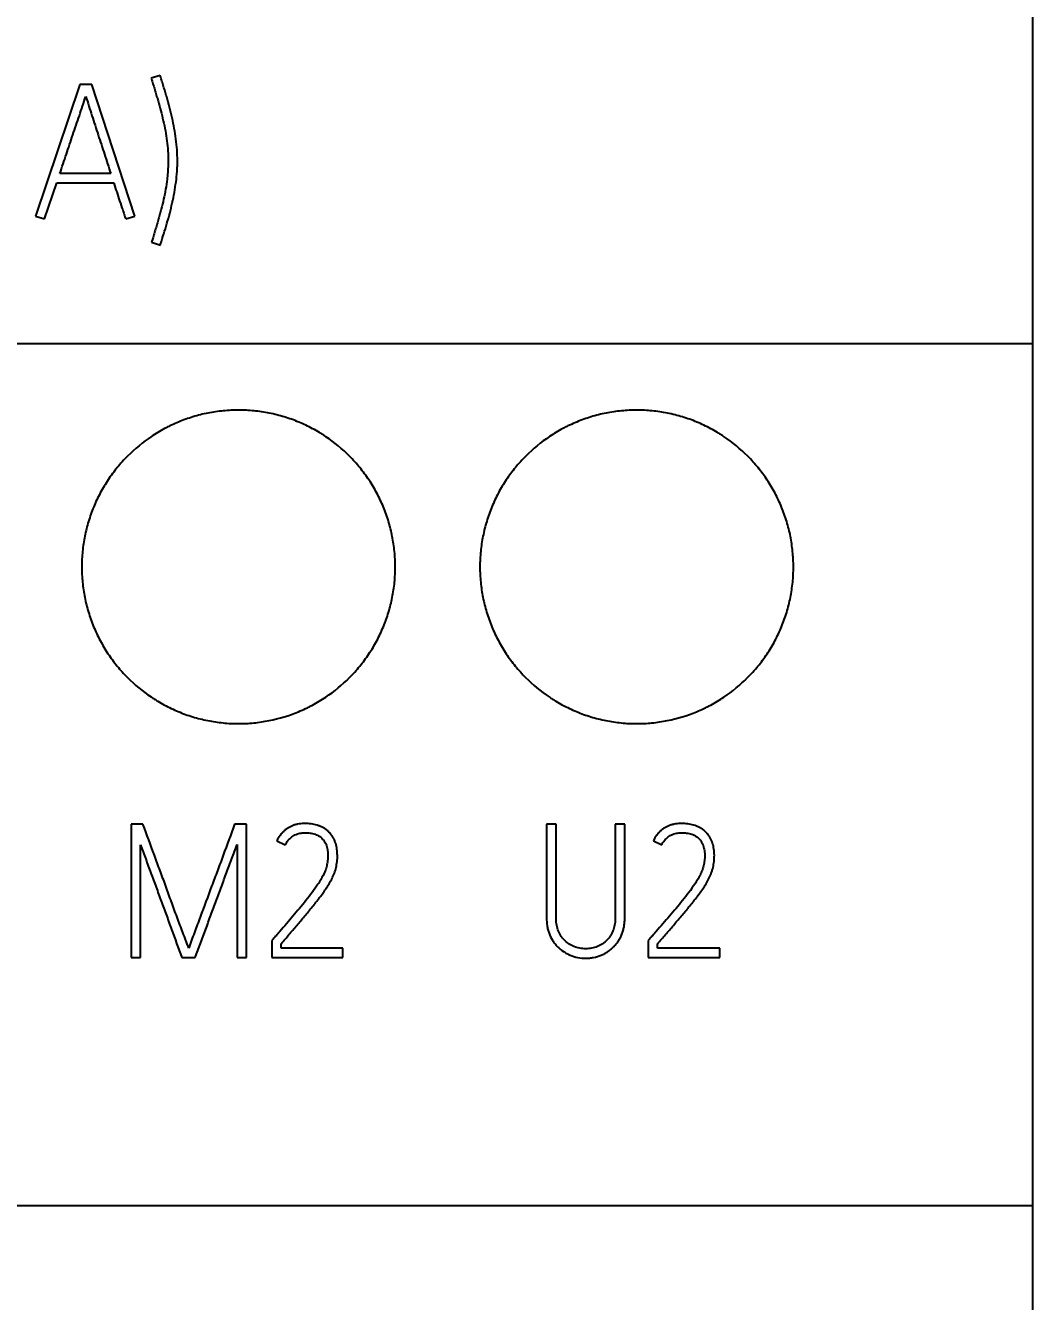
# Model space of a CAD drawing. Extents: x 0 to 420, y 0 to 297.
# Drawn here: x 134.55 to 147.4, y 146.34 to 162.62 of the extents above; entities that cross this region are included whole.
import ezdxf

# ---------------------------------------------------------------- set-up
doc = ezdxf.new("R2010")
doc.units = 0
doc.header["$LTSCALE"] = 23.1
for name, color, linetype in [('10000_FRONT', 7, 'CONTINUOUS'), ('10100_DIM_FRONT', 7, 'CONTINUOUS'), ('10500_FRONT_LABELING', 7, 'CONTINUOUS')]:
    doc.layers.add(name, color=color, linetype=linetype)
doc.styles.get("Standard").update_dxf_attribs({"font": 'txt', "width": 0.8})
doc.dimstyles.new('DIMSTYLE_1', dxfattribs={"dimtxt": 3.5, "dimasz": 3.5, "dimexe": 0.18, "dimexo": 0.0625, "dimgap": 0.09, "dimtad": 1, "dimtxsty": 'STANDARD', "dimcen": 0.09, "dimazin": 3, "dimtp": 0.05, "dimtm": 0.05, "dimtfac": 1, "dimtofl": 0, "dimtmove": 0, "dimatfit": 3, "dimtolj": 1})

# ---------------------------------------------------------------- blocks, each defined once
blk = doc.blocks.new('*D0')
at = {"layer": '10100_DIM_FRONT', "linetype": 'CONTINUOUS'}
for p, q in [((147.4, 192.56), (147.4, 130.062)), ((103.9, 151.511), (103.9, 130.062)), ((103.9, 132.062), (125.65, 132.062)), ((147.4, 132.062), (125.65, 132.062))]:
    blk.add_line(p, q, dxfattribs=at)
for points in [[(107.4, 132.562), (103.9, 132.062), (107.4, 131.562)], [(143.9, 131.562), (147.4, 132.062), (143.9, 132.562)]]:
    blk.add_solid(points, dxfattribs=at)
at = {"layer": '10100_DIM_FRONT', "linetype": 'CONTINUOUS', "width": 0.696429}
blk.add_text('43,5', height=3.5, dxfattribs=at).set_placement((121.617, 132.937))
blk = doc.blocks.new('*D1')
at = {"layer": '10100_DIM_FRONT', "linetype": 'CONTINUOUS'}
for p, q in [((111.900486, 192.560113), (111.900486, 137.865388)), ((147.400486, 192.560113), (147.400486, 137.865388)), ((111.900486, 139.865388), (129.650486, 139.865388)), ((147.400486, 139.865388), (129.650486, 139.865388))]:
    blk.add_line(p, q, dxfattribs=at)
for points in [[(115.400486, 140.365388), (111.900486, 139.865388), (115.400486, 139.365388)], [(143.900486, 139.365388), (147.400486, 139.865388), (143.900486, 140.365388)]]:
    blk.add_solid(points, dxfattribs=at)
at = {"layer": '10100_DIM_FRONT', "linetype": 'CONTINUOUS', "width": 0.678571}
blk.add_text('35,5', height=3.5, dxfattribs=at).set_placement((125.819828, 140.740388))

msp = doc.modelspace()

# ---------------------------------------------------------------- linework, layer by layer
at = {"layer": '10000_FRONT', "color": 7, "linetype": 'CONTINUOUS'}
for p, q in [((147.4, 237.561), (147.4, 147.561)), ((111.9, 158.561), (147.4, 158.561)), ((147.4, 147.561), (111.9, 147.561))]:
    msp.add_line(p, q, dxfattribs=at)
for points, knots in [([(139.27, 155.711), (139.27, 155.777), (139.267, 155.842), (139.254, 155.972), (139.245, 156.036), (139.22, 156.163), (139.204, 156.226), (139.176, 156.32), (139.165, 156.352), (139.143, 156.414), (139.132, 156.444), (139.094, 156.535), (139.038, 156.653), (138.972, 156.764), (138.918, 156.846), (138.899, 156.873), (138.86, 156.925), (138.84, 156.951), (138.777, 157.028), (138.733, 157.077), (138.595, 157.215), (138.495, 157.298), (138.372, 157.381), (138.358, 157.39), (138.33, 157.407), (138.316, 157.416), (138.274, 157.442), (138.245, 157.458), (138.158, 157.504), (138.099, 157.533), (137.979, 157.583), (137.917, 157.605), (137.823, 157.634), (137.792, 157.642), (137.728, 157.658), (137.695, 157.666), (137.598, 157.685), (137.468, 157.704), (137.338, 157.711), (137.207, 157.711), (137.141, 157.708), (137.043, 157.698), (137.01, 157.694), (136.945, 157.685), (136.912, 157.679), (136.816, 157.66), (136.752, 157.644), (136.627, 157.606), (136.566, 157.584), (136.475, 157.546), (136.445, 157.533), (136.4, 157.512), (136.385, 157.505), (136.356, 157.49), (136.282, 157.452), (136.212, 157.41), (136.05, 157.301), (135.949, 157.218), (135.832, 157.101), (135.809, 157.077), (135.765, 157.028), (135.744, 157.004), (135.682, 156.928), (135.643, 156.876), (135.571, 156.767), (135.537, 156.711), (135.491, 156.625), (135.476, 156.595), (135.448, 156.536), (135.435, 156.506), (135.397, 156.415), (135.354, 156.292), (135.322, 156.166), (135.303, 156.07), (135.297, 156.038), (135.287, 155.974), (135.283, 155.941), (135.274, 155.843), (135.27, 155.777), (135.27, 155.711)], [0, 0, 0, 0, 0.03125, 0.03125, 0.0625, 0.0625, 0.09375, 0.09375, 0.109375, 0.109375, 0.125, 0.125, 0.15625, 0.1875, 0.1875, 0.203125, 0.203125, 0.21875, 0.21875, 0.25, 0.25, 0.3125, 0.3125, 0.320312, 0.320312, 0.328125, 0.328125, 0.34375, 0.34375, 0.375, 0.375, 0.40625, 0.40625, 0.421875, 0.421875, 0.4375, 0.4375, 0.46875, 0.5, 0.5, 0.53125, 0.53125, 0.546875, 0.546875, 0.5625, 0.5625, 0.59375, 0.59375, 0.625, 0.625, 0.640625, 0.640625, 0.648438, 0.648438, 0.65625, 0.6875, 0.6875, 0.75, 0.75, 0.765625, 0.765625, 0.78125, 0.78125, 0.8125, 0.8125, 0.84375, 0.84375, 0.859375, 0.859375, 0.875, 0.875, 0.90625, 0.9375, 0.9375, 0.953125, 0.953125, 0.96875, 0.96875, 1, 1, 1, 1]), ([(144.35, 155.711), (144.35, 155.777), (144.347, 155.842), (144.334, 155.972), (144.325, 156.036), (144.3, 156.163), (144.284, 156.226), (144.256, 156.32), (144.245, 156.352), (144.223, 156.414), (144.212, 156.444), (144.174, 156.535), (144.118, 156.653), (144.052, 156.764), (143.998, 156.846), (143.979, 156.873), (143.94, 156.925), (143.92, 156.951), (143.857, 157.028), (143.813, 157.077), (143.675, 157.215), (143.575, 157.298), (143.452, 157.381), (143.438, 157.39), (143.41, 157.407), (143.396, 157.416), (143.354, 157.442), (143.325, 157.458), (143.238, 157.504), (143.179, 157.533), (143.059, 157.583), (142.997, 157.605), (142.903, 157.634), (142.872, 157.642), (142.808, 157.658), (142.775, 157.666), (142.678, 157.685), (142.548, 157.704), (142.418, 157.711), (142.287, 157.711), (142.221, 157.708), (142.123, 157.698), (142.09, 157.694), (142.025, 157.685), (141.992, 157.679), (141.896, 157.66), (141.832, 157.644), (141.707, 157.606), (141.646, 157.584), (141.555, 157.546), (141.525, 157.533), (141.48, 157.512), (141.465, 157.505), (141.436, 157.49), (141.362, 157.452), (141.292, 157.41), (141.13, 157.301), (141.029, 157.218), (140.912, 157.101), (140.889, 157.077), (140.845, 157.028), (140.824, 157.004), (140.762, 156.928), (140.723, 156.876), (140.651, 156.767), (140.617, 156.711), (140.571, 156.625), (140.556, 156.595), (140.528, 156.536), (140.515, 156.506), (140.477, 156.415), (140.434, 156.292), (140.402, 156.166), (140.383, 156.07), (140.377, 156.038), (140.367, 155.974), (140.363, 155.941), (140.354, 155.843), (140.35, 155.777), (140.35, 155.711)], [0, 0, 0, 0, 0.03125, 0.03125, 0.0625, 0.0625, 0.09375, 0.09375, 0.109375, 0.109375, 0.125, 0.125, 0.15625, 0.1875, 0.1875, 0.203125, 0.203125, 0.21875, 0.21875, 0.25, 0.25, 0.3125, 0.3125, 0.320312, 0.320312, 0.328125, 0.328125, 0.34375, 0.34375, 0.375, 0.375, 0.40625, 0.40625, 0.421875, 0.421875, 0.4375, 0.4375, 0.46875, 0.5, 0.5, 0.53125, 0.53125, 0.546875, 0.546875, 0.5625, 0.5625, 0.59375, 0.59375, 0.625, 0.625, 0.640625, 0.640625, 0.648438, 0.648438, 0.65625, 0.6875, 0.6875, 0.75, 0.75, 0.765625, 0.765625, 0.78125, 0.78125, 0.8125, 0.8125, 0.84375, 0.84375, 0.859375, 0.859375, 0.875, 0.875, 0.90625, 0.9375, 0.9375, 0.953125, 0.953125, 0.96875, 0.96875, 1, 1, 1, 1]), ([(135.27, 155.711), (135.27, 155.645), (135.274, 155.58), (135.287, 155.45), (135.296, 155.386), (135.321, 155.259), (135.337, 155.196), (135.365, 155.102), (135.376, 155.071), (135.398, 155.009), (135.409, 154.978), (135.447, 154.887), (135.503, 154.77), (135.569, 154.658), (135.623, 154.576), (135.642, 154.55), (135.681, 154.497), (135.701, 154.471), (135.764, 154.394), (135.808, 154.346), (135.946, 154.207), (136.046, 154.124), (136.169, 154.042), (136.183, 154.033), (136.211, 154.015), (136.225, 154.006), (136.267, 153.981), (136.296, 153.964), (136.383, 153.918), (136.442, 153.89), (136.562, 153.84), (136.624, 153.817), (136.718, 153.789), (136.749, 153.78), (136.813, 153.764), (136.846, 153.757), (136.943, 153.737), (137.073, 153.718), (137.203, 153.711), (137.334, 153.711), (137.4, 153.714), (137.498, 153.724), (137.531, 153.728), (137.596, 153.738), (137.758, 153.766), (137.915, 153.813), (138.066, 153.876), (138.096, 153.889), (138.141, 153.911), (138.156, 153.918), (138.186, 153.933), (138.259, 153.971), (138.329, 154.013), (138.492, 154.122), (138.592, 154.205), (138.709, 154.321), (138.732, 154.345), (138.776, 154.394), (138.797, 154.419), (138.859, 154.494), (138.898, 154.547), (138.97, 154.655), (139.004, 154.711), (139.05, 154.798), (139.065, 154.827), (139.093, 154.886), (139.106, 154.917), (139.144, 155.007), (139.187, 155.13), (139.219, 155.256), (139.238, 155.352), (139.244, 155.384), (139.253, 155.449), (139.258, 155.481), (139.267, 155.58), (139.27, 155.645), (139.27, 155.711)], [0, 0, 0, 0, 0.03125, 0.03125, 0.0625, 0.0625, 0.09375, 0.09375, 0.109375, 0.109375, 0.125, 0.125, 0.15625, 0.1875, 0.1875, 0.203125, 0.203125, 0.21875, 0.21875, 0.25, 0.25, 0.3125, 0.3125, 0.320312, 0.320312, 0.328125, 0.328125, 0.34375, 0.34375, 0.375, 0.375, 0.40625, 0.40625, 0.421875, 0.421875, 0.4375, 0.4375, 0.46875, 0.5, 0.5, 0.53125, 0.53125, 0.546875, 0.546875, 0.5625, 0.625, 0.625, 0.640625, 0.640625, 0.648438, 0.648438, 0.65625, 0.6875, 0.6875, 0.75, 0.75, 0.765625, 0.765625, 0.78125, 0.78125, 0.8125, 0.8125, 0.84375, 0.84375, 0.859375, 0.859375, 0.875, 0.875, 0.90625, 0.9375, 0.9375, 0.953125, 0.953125, 0.96875, 0.96875, 1, 1, 1, 1]), ([(140.35, 155.711), (140.35, 155.645), (140.354, 155.58), (140.367, 155.45), (140.376, 155.386), (140.401, 155.259), (140.417, 155.196), (140.445, 155.102), (140.456, 155.071), (140.478, 155.009), (140.489, 154.978), (140.527, 154.887), (140.583, 154.77), (140.649, 154.658), (140.703, 154.576), (140.722, 154.55), (140.761, 154.497), (140.781, 154.471), (140.844, 154.394), (140.888, 154.346), (141.026, 154.207), (141.126, 154.124), (141.249, 154.042), (141.263, 154.033), (141.291, 154.015), (141.305, 154.006), (141.347, 153.981), (141.376, 153.964), (141.463, 153.918), (141.522, 153.89), (141.642, 153.84), (141.704, 153.817), (141.798, 153.789), (141.829, 153.78), (141.893, 153.764), (141.926, 153.757), (142.023, 153.737), (142.153, 153.718), (142.283, 153.711), (142.414, 153.711), (142.48, 153.714), (142.578, 153.724), (142.611, 153.728), (142.676, 153.738), (142.838, 153.766), (142.995, 153.813), (143.146, 153.876), (143.176, 153.889), (143.221, 153.911), (143.236, 153.918), (143.266, 153.933), (143.339, 153.971), (143.409, 154.013), (143.572, 154.122), (143.672, 154.205), (143.789, 154.321), (143.812, 154.345), (143.856, 154.394), (143.877, 154.419), (143.939, 154.494), (143.978, 154.547), (144.05, 154.655), (144.084, 154.711), (144.13, 154.798), (144.145, 154.827), (144.173, 154.886), (144.186, 154.917), (144.224, 155.007), (144.267, 155.13), (144.299, 155.256), (144.318, 155.352), (144.324, 155.384), (144.333, 155.449), (144.338, 155.481), (144.347, 155.58), (144.35, 155.645), (144.35, 155.711)], [0, 0, 0, 0, 0.03125, 0.03125, 0.0625, 0.0625, 0.09375, 0.09375, 0.109375, 0.109375, 0.125, 0.125, 0.15625, 0.1875, 0.1875, 0.203125, 0.203125, 0.21875, 0.21875, 0.25, 0.25, 0.3125, 0.3125, 0.320312, 0.320312, 0.328125, 0.328125, 0.34375, 0.34375, 0.375, 0.375, 0.40625, 0.40625, 0.421875, 0.421875, 0.4375, 0.4375, 0.46875, 0.5, 0.5, 0.53125, 0.53125, 0.546875, 0.546875, 0.5625, 0.625, 0.625, 0.640625, 0.640625, 0.648438, 0.648438, 0.65625, 0.6875, 0.6875, 0.75, 0.75, 0.765625, 0.765625, 0.78125, 0.78125, 0.8125, 0.8125, 0.84375, 0.84375, 0.859375, 0.859375, 0.875, 0.875, 0.90625, 0.9375, 0.9375, 0.953125, 0.953125, 0.96875, 0.96875, 1, 1, 1, 1])]:
    msp.add_open_spline(points, degree=3, knots=knots, dxfattribs=at)
at = {"layer": '10500_FRONT_LABELING', "color": 7, "linetype": 'CONTINUOUS'}
for p, q in [((136.272, 161.981), (136.156, 161.946)), ((136.274, 161.972), (136.272, 161.981)), ((135.246, 161.863), (134.682, 160.187)), ((135.397, 161.863), (135.246, 161.863)), ((135.946, 160.187), (135.397, 161.863)), ((136.156, 161.946), (136.158, 161.937)), ((135.64, 160.729), (134.991, 160.729)), ((134.796, 160.149), (134.951, 160.609)), ((134.951, 160.609), (135.68, 160.609)), ((134.682, 160.187), (134.796, 160.149)), ((135.831, 160.149), (135.946, 160.187)), ((136.175, 159.899), (136.158, 159.855)), ((136.158, 159.855), (136.274, 159.817)), ((136.274, 159.817), (136.276, 159.829)), ((135.9, 152.428), (135.9, 150.728)), ((136.051, 152.428), (135.9, 152.428)), ((137.374, 152.428), (137.221, 152.428)), ((137.374, 150.728), (137.374, 152.428)), ((141.2, 152.43), (141.2, 151.233)), ((141.322, 152.43), (141.2, 152.43)), ((141.322, 151.233), (141.322, 152.43)), ((142.077, 152.43), (142.077, 151.233)), ((142.198, 152.43), (142.077, 152.43)), ((142.198, 151.233), (142.198, 152.43)), ((137.761, 152.218), (137.867, 152.164)), ((142.563, 152.218), (142.67, 152.164)), ((136.021, 150.728), (136.021, 152.164)), ((137.254, 152.169), (137.254, 150.728)), ((137.711, 150.962), (137.697, 150.945)), ((137.697, 150.945), (137.697, 150.728)), ((137.815, 150.846), (137.815, 150.903)), ((142.513, 150.962), (142.498, 150.945)), ((142.498, 150.945), (142.498, 150.728)), ((142.617, 150.846), (142.617, 150.903)), ((138.603, 150.846), (137.815, 150.846)), ((138.603, 150.728), (138.603, 150.846)), ((143.413, 150.846), (142.617, 150.846)), ((143.413, 150.728), (143.413, 150.846)), ((135.9, 150.728), (136.021, 150.728)), ((136.547, 150.728), (136.719, 150.728)), ((137.254, 150.728), (137.374, 150.728)), ((137.697, 150.728), (138.603, 150.728)), ((142.498, 150.728), (143.413, 150.728))]:
    msp.add_line(p, q, dxfattribs=at)
for points, knots in [([(136.276, 159.829), (136.29, 159.872), (136.303, 159.916), (136.33, 160.003), (136.344, 160.046), (136.369, 160.133), (136.382, 160.177), (136.404, 160.265), (136.415, 160.309), (136.435, 160.397), (136.444, 160.442), (136.46, 160.531), (136.467, 160.576), (136.479, 160.666), (136.484, 160.711), (136.488, 160.78), (136.489, 160.802), (136.491, 160.848), (136.491, 160.871), (136.491, 160.941), (136.489, 160.987), (136.483, 161.078), (136.478, 161.124), (136.466, 161.215), (136.458, 161.26), (136.442, 161.35), (136.433, 161.395), (136.413, 161.485), (136.402, 161.53), (136.379, 161.619), (136.367, 161.663), (136.347, 161.73), (136.341, 161.752), (136.327, 161.796), (136.321, 161.818), (136.311, 161.851), (136.308, 161.862), (136.301, 161.884), (136.297, 161.895), (136.287, 161.928), (136.279, 161.95), (136.274, 161.972)], [0, 0, 0, 0, 0.0625, 0.0625, 0.125, 0.125, 0.1875, 0.1875, 0.25, 0.25, 0.3125, 0.3125, 0.375, 0.375, 0.4375, 0.4375, 0.46875, 0.46875, 0.5, 0.5, 0.5625, 0.5625, 0.625, 0.625, 0.6875, 0.6875, 0.75, 0.75, 0.8125, 0.8125, 0.875, 0.875, 0.90625, 0.90625, 0.9375, 0.9375, 0.953125, 0.953125, 0.96875, 0.96875, 1, 1, 1, 1]), ([(136.158, 161.937), (136.164, 161.915), (136.171, 161.895), (136.181, 161.864), (136.185, 161.853), (136.191, 161.833), (136.195, 161.822), (136.204, 161.791), (136.21, 161.77), (136.223, 161.728), (136.229, 161.707), (136.247, 161.644), (136.259, 161.603), (136.282, 161.518), (136.292, 161.476), (136.313, 161.391), (136.322, 161.348), (136.339, 161.263), (136.346, 161.22), (136.358, 161.134), (136.363, 161.091), (136.37, 161.005), (136.372, 160.961), (136.373, 160.875), (136.373, 160.831), (136.369, 160.766), (136.368, 160.744), (136.364, 160.7), (136.362, 160.679), (136.354, 160.614), (136.347, 160.571), (136.333, 160.485), (136.324, 160.443), (136.305, 160.358), (136.295, 160.316), (136.279, 160.253), (136.273, 160.232), (136.262, 160.191), (136.256, 160.17), (136.244, 160.128), (136.238, 160.107), (136.226, 160.066), (136.219, 160.045), (136.21, 160.014), (136.207, 160.003), (136.2, 159.982), (136.197, 159.972), (136.188, 159.941), (136.182, 159.92), (136.175, 159.899)], [0, 0, 0, 0, 0.03125, 0.03125, 0.046875, 0.046875, 0.0625, 0.0625, 0.09375, 0.09375, 0.125, 0.125, 0.1875, 0.1875, 0.25, 0.25, 0.3125, 0.3125, 0.375, 0.375, 0.4375, 0.4375, 0.5, 0.5, 0.5625, 0.5625, 0.59375, 0.59375, 0.625, 0.625, 0.6875, 0.6875, 0.75, 0.75, 0.8125, 0.8125, 0.84375, 0.84375, 0.875, 0.875, 0.90625, 0.90625, 0.9375, 0.9375, 0.953125, 0.953125, 0.96875, 0.96875, 1, 1, 1, 1]), ([(134.991, 160.729), (135.019, 160.811), (135.046, 160.893), (135.101, 161.057), (135.128, 161.139), (135.184, 161.303), (135.212, 161.385), (135.253, 161.507), (135.267, 161.548), (135.294, 161.631), (135.308, 161.672), (135.321, 161.713)], [0, 0, 0, 0, 0.25, 0.25, 0.5, 0.5, 0.75, 0.75, 0.875, 0.875, 1, 1, 1, 1]), ([(135.321, 161.713), (135.335, 161.672), (135.348, 161.631), (135.374, 161.549), (135.387, 161.508), (135.427, 161.385), (135.453, 161.303), (135.507, 161.139), (135.534, 161.057), (135.587, 160.893), (135.613, 160.811), (135.64, 160.729)], [0, 0, 0, 0, 0.125, 0.125, 0.25, 0.25, 0.5, 0.5, 0.75, 0.75, 1, 1, 1, 1]), ([(135.68, 160.609), (135.692, 160.571), (135.704, 160.532), (135.728, 160.455), (135.741, 160.417), (135.766, 160.34), (135.779, 160.302), (135.799, 160.245), (135.806, 160.226), (135.819, 160.188), (135.825, 160.169), (135.831, 160.149)], [0, 0, 0, 0, 0.25, 0.25, 0.5, 0.5, 0.75, 0.75, 0.875, 0.875, 1, 1, 1, 1]), ([(136.636, 150.848), (136.629, 150.864), (136.623, 150.881), (136.61, 150.914), (136.604, 150.93), (136.585, 150.979), (136.573, 151.012), (136.536, 151.111), (136.511, 151.176), (136.462, 151.308), (136.438, 151.374), (136.402, 151.473), (136.39, 151.506), (136.366, 151.572), (136.354, 151.605), (136.331, 151.671), (136.319, 151.704), (136.294, 151.77), (136.282, 151.802), (136.257, 151.868), (136.245, 151.901), (136.221, 151.967), (136.16, 152.132), (136.1, 152.296), (136.051, 152.428)], [0, 0, 0, 0, 0.03125, 0.03125, 0.0625, 0.0625, 0.125, 0.125, 0.25, 0.25, 0.375, 0.375, 0.4375, 0.4375, 0.5, 0.5, 0.5625, 0.5625, 0.625, 0.625, 0.6875, 0.6875, 0.75, 1, 1, 1, 1]), ([(137.221, 152.428), (137.172, 152.296), (137.124, 152.165), (137.051, 151.967), (137.026, 151.901), (136.977, 151.77), (136.952, 151.704), (136.879, 151.507), (136.83, 151.375), (136.757, 151.178), (136.732, 151.112), (136.695, 151.014), (136.683, 150.981), (136.665, 150.931), (136.66, 150.915), (136.648, 150.881), (136.642, 150.865), (136.636, 150.848)], [0, 0, 0, 0, 0.25, 0.25, 0.375, 0.375, 0.5, 0.5, 0.75, 0.75, 0.875, 0.875, 0.9375, 0.9375, 0.96875, 0.96875, 1, 1, 1, 1]), ([(137.815, 150.903), (137.848, 150.942), (137.881, 150.981), (137.947, 151.059), (137.981, 151.098), (138.047, 151.176), (138.08, 151.215), (138.146, 151.293), (138.178, 151.333), (138.243, 151.412), (138.275, 151.452), (138.321, 151.513), (138.336, 151.534), (138.366, 151.575), (138.381, 151.596), (138.409, 151.639), (138.423, 151.661), (138.449, 151.705), (138.461, 151.728), (138.482, 151.774), (138.492, 151.798), (138.508, 151.846), (138.514, 151.871), (138.524, 151.922), (138.528, 151.947), (138.532, 151.998), (138.532, 152.023), (138.53, 152.074), (138.528, 152.1), (138.519, 152.151), (138.513, 152.176), (138.5, 152.212), (138.495, 152.224), (138.483, 152.248), (138.477, 152.259), (138.463, 152.281), (138.456, 152.291), (138.44, 152.311), (138.431, 152.32), (138.413, 152.339), (138.403, 152.348), (138.383, 152.364), (138.372, 152.371), (138.35, 152.384), (138.339, 152.39), (138.315, 152.401), (138.303, 152.405), (138.267, 152.418), (138.242, 152.425), (138.204, 152.432), (138.191, 152.434), (138.165, 152.436), (138.152, 152.437), (138.114, 152.438), (138.088, 152.437), (138.049, 152.433), (138.037, 152.431), (138.011, 152.426), (137.998, 152.422), (137.961, 152.411), (137.938, 152.4), (137.904, 152.381), (137.893, 152.374), (137.872, 152.359), (137.852, 152.343), (137.834, 152.324), (137.816, 152.305), (137.808, 152.295), (137.785, 152.264), (137.772, 152.242), (137.761, 152.218)], [0, 0, 0, 0, 0.0625, 0.0625, 0.125, 0.125, 0.1875, 0.1875, 0.25, 0.25, 0.3125, 0.3125, 0.34375, 0.34375, 0.375, 0.375, 0.40625, 0.40625, 0.4375, 0.4375, 0.46875, 0.46875, 0.5, 0.5, 0.53125, 0.53125, 0.5625, 0.5625, 0.59375, 0.59375, 0.625, 0.625, 0.640625, 0.640625, 0.65625, 0.65625, 0.671875, 0.671875, 0.6875, 0.6875, 0.703125, 0.703125, 0.71875, 0.71875, 0.734375, 0.734375, 0.75, 0.75, 0.78125, 0.78125, 0.796875, 0.796875, 0.8125, 0.8125, 0.84375, 0.84375, 0.859375, 0.859375, 0.875, 0.875, 0.90625, 0.90625, 0.921875, 0.921875, 0.9375, 0.953125, 0.953125, 0.96875, 0.96875, 1, 1, 1, 1]), ([(142.617, 150.903), (142.651, 150.942), (142.684, 150.981), (142.751, 151.059), (142.785, 151.098), (142.852, 151.176), (142.885, 151.215), (142.952, 151.293), (142.985, 151.333), (143.05, 151.412), (143.082, 151.452), (143.129, 151.513), (143.144, 151.534), (143.174, 151.576), (143.189, 151.597), (143.218, 151.639), (143.232, 151.661), (143.258, 151.706), (143.27, 151.728), (143.286, 151.763), (143.291, 151.775), (143.301, 151.798), (143.305, 151.81), (143.314, 151.835), (143.317, 151.847), (143.324, 151.872), (143.326, 151.885), (143.334, 151.923), (143.337, 151.948), (143.341, 151.999), (143.342, 152.025), (143.34, 152.063), (143.339, 152.076), (143.336, 152.102), (143.335, 152.115), (143.328, 152.153), (143.322, 152.178), (143.308, 152.215), (143.303, 152.227), (143.291, 152.25), (143.285, 152.261), (143.271, 152.283), (143.263, 152.293), (143.247, 152.313), (143.238, 152.322), (143.219, 152.341), (143.21, 152.349), (143.189, 152.365), (143.178, 152.372), (143.156, 152.385), (143.145, 152.391), (143.121, 152.401), (143.109, 152.406), (143.072, 152.419), (143.047, 152.426), (143.009, 152.432), (142.996, 152.434), (142.97, 152.436), (142.957, 152.437), (142.918, 152.438), (142.892, 152.437), (142.853, 152.433), (142.841, 152.431), (142.815, 152.425), (142.802, 152.422), (142.765, 152.411), (142.741, 152.4), (142.707, 152.381), (142.696, 152.374), (142.675, 152.359), (142.655, 152.343), (142.636, 152.325), (142.619, 152.306), (142.61, 152.296), (142.587, 152.264), (142.574, 152.242), (142.563, 152.218)], [0, 0, 0, 0, 0.0625, 0.0625, 0.125, 0.125, 0.1875, 0.1875, 0.25, 0.25, 0.3125, 0.3125, 0.34375, 0.34375, 0.375, 0.375, 0.40625, 0.40625, 0.4375, 0.4375, 0.453125, 0.453125, 0.46875, 0.46875, 0.484375, 0.484375, 0.5, 0.5, 0.53125, 0.53125, 0.5625, 0.5625, 0.578125, 0.578125, 0.59375, 0.59375, 0.625, 0.625, 0.640625, 0.640625, 0.65625, 0.65625, 0.671875, 0.671875, 0.6875, 0.6875, 0.703125, 0.703125, 0.71875, 0.71875, 0.734375, 0.734375, 0.75, 0.75, 0.78125, 0.78125, 0.796875, 0.796875, 0.8125, 0.8125, 0.84375, 0.84375, 0.859375, 0.859375, 0.875, 0.875, 0.90625, 0.90625, 0.921875, 0.921875, 0.9375, 0.953125, 0.953125, 0.96875, 0.96875, 1, 1, 1, 1]), ([(137.867, 152.164), (137.876, 152.184), (137.888, 152.202), (137.908, 152.228), (137.916, 152.236), (137.932, 152.251), (137.948, 152.266), (137.966, 152.278), (137.985, 152.289), (137.995, 152.294), (138.026, 152.307), (138.047, 152.312), (138.079, 152.317), (138.09, 152.318), (138.112, 152.32), (138.123, 152.32), (138.156, 152.319), (138.178, 152.317), (138.21, 152.311), (138.221, 152.309), (138.242, 152.303), (138.252, 152.299), (138.273, 152.29), (138.282, 152.286), (138.302, 152.274), (138.311, 152.268), (138.328, 152.254), (138.335, 152.247), (138.347, 152.235), (138.35, 152.231), (138.357, 152.222), (138.36, 152.218), (138.369, 152.204), (138.375, 152.195), (138.385, 152.175), (138.389, 152.165), (138.4, 152.134), (138.404, 152.112), (138.409, 152.08), (138.41, 152.069), (138.411, 152.048), (138.412, 152.037), (138.411, 152.004), (138.41, 151.982), (138.405, 151.939), (138.4, 151.918), (138.393, 151.886), (138.39, 151.876), (138.384, 151.855), (138.381, 151.844), (138.369, 151.814), (138.361, 151.794), (138.341, 151.756), (138.33, 151.737), (138.308, 151.7), (138.296, 151.682), (138.26, 151.628), (138.235, 151.593), (138.184, 151.523), (138.157, 151.489), (138.104, 151.422), (138.076, 151.388), (138.021, 151.322), (137.993, 151.289), (137.937, 151.223), (137.909, 151.19), (137.853, 151.125), (137.824, 151.092), (137.782, 151.043), (137.768, 151.027), (137.74, 150.994), (137.725, 150.978), (137.711, 150.962)], [0, 0, 0, 0, 0.03125, 0.03125, 0.046875, 0.046875, 0.0625, 0.078125, 0.078125, 0.09375, 0.09375, 0.125, 0.125, 0.140625, 0.140625, 0.15625, 0.15625, 0.1875, 0.1875, 0.203125, 0.203125, 0.21875, 0.21875, 0.234375, 0.234375, 0.25, 0.25, 0.265625, 0.265625, 0.273438, 0.273438, 0.28125, 0.28125, 0.296875, 0.296875, 0.3125, 0.3125, 0.34375, 0.34375, 0.359375, 0.359375, 0.375, 0.375, 0.40625, 0.40625, 0.4375, 0.4375, 0.453125, 0.453125, 0.46875, 0.46875, 0.5, 0.5, 0.53125, 0.53125, 0.5625, 0.5625, 0.625, 0.625, 0.6875, 0.6875, 0.75, 0.75, 0.8125, 0.8125, 0.875, 0.875, 0.9375, 0.9375, 0.96875, 0.96875, 1, 1, 1, 1]), ([(142.67, 152.164), (142.679, 152.184), (142.691, 152.203), (142.712, 152.228), (142.719, 152.236), (142.735, 152.251), (142.752, 152.266), (142.77, 152.278), (142.789, 152.289), (142.799, 152.294), (142.83, 152.307), (142.851, 152.312), (142.884, 152.317), (142.895, 152.318), (142.917, 152.32), (142.928, 152.32), (142.961, 152.319), (142.982, 152.317), (143.015, 152.312), (143.026, 152.309), (143.047, 152.303), (143.058, 152.3), (143.078, 152.291), (143.088, 152.286), (143.102, 152.278), (143.107, 152.275), (143.116, 152.269), (143.121, 152.266), (143.134, 152.256), (143.142, 152.248), (143.153, 152.236), (143.157, 152.232), (143.163, 152.224), (143.167, 152.219), (143.176, 152.206), (143.182, 152.196), (143.192, 152.177), (143.196, 152.167), (143.207, 152.135), (143.212, 152.114), (143.217, 152.082), (143.218, 152.071), (143.22, 152.049), (143.22, 152.038), (143.22, 152.005), (143.218, 151.983), (143.213, 151.94), (143.209, 151.919), (143.201, 151.887), (143.199, 151.877), (143.192, 151.855), (143.189, 151.845), (143.178, 151.814), (143.169, 151.795), (143.149, 151.756), (143.138, 151.738), (143.115, 151.701), (143.103, 151.682), (143.067, 151.628), (143.042, 151.593), (142.99, 151.523), (142.963, 151.489), (142.909, 151.422), (142.881, 151.388), (142.825, 151.322), (142.797, 151.289), (142.74, 151.223), (142.712, 151.19), (142.655, 151.125), (142.627, 151.092), (142.584, 151.043), (142.57, 151.027), (142.541, 150.994), (142.527, 150.978), (142.513, 150.962)], [0, 0, 0, 0, 0.03125, 0.03125, 0.046875, 0.046875, 0.0625, 0.078125, 0.078125, 0.09375, 0.09375, 0.125, 0.125, 0.140625, 0.140625, 0.15625, 0.15625, 0.1875, 0.1875, 0.203125, 0.203125, 0.21875, 0.21875, 0.234375, 0.234375, 0.242188, 0.242188, 0.25, 0.25, 0.265625, 0.265625, 0.273438, 0.273438, 0.28125, 0.28125, 0.296875, 0.296875, 0.3125, 0.3125, 0.34375, 0.34375, 0.359375, 0.359375, 0.375, 0.375, 0.40625, 0.40625, 0.4375, 0.4375, 0.453125, 0.453125, 0.46875, 0.46875, 0.5, 0.5, 0.53125, 0.53125, 0.5625, 0.5625, 0.625, 0.625, 0.6875, 0.6875, 0.75, 0.75, 0.8125, 0.8125, 0.875, 0.875, 0.9375, 0.9375, 0.96875, 0.96875, 1, 1, 1, 1]), ([(136.021, 152.164), (136.042, 152.104), (136.064, 152.044), (136.108, 151.925), (136.13, 151.865), (136.175, 151.745), (136.196, 151.686), (136.24, 151.566), (136.262, 151.506), (136.295, 151.416), (136.306, 151.386), (136.328, 151.327), (136.339, 151.297), (136.372, 151.207), (136.393, 151.147), (136.459, 150.967), (136.503, 150.848), (136.547, 150.728)], [0, 0, 0, 0, 0.125, 0.125, 0.25, 0.25, 0.375, 0.375, 0.5, 0.5, 0.5625, 0.5625, 0.625, 0.625, 0.75, 0.75, 1, 1, 1, 1]), ([(136.719, 150.728), (136.763, 150.848), (136.807, 150.968), (136.874, 151.149), (136.896, 151.209), (136.93, 151.299), (136.941, 151.329), (136.963, 151.389), (136.974, 151.419), (137.007, 151.509), (137.029, 151.569), (137.074, 151.689), (137.096, 151.749), (137.141, 151.869), (137.164, 151.929), (137.209, 152.049), (137.232, 152.109), (137.254, 152.169)], [0, 0, 0, 0, 0.25, 0.25, 0.375, 0.375, 0.4375, 0.4375, 0.5, 0.5, 0.625, 0.625, 0.75, 0.75, 0.875, 0.875, 1, 1, 1, 1]), ([(141.2, 151.233), (141.2, 151.199), (141.203, 151.166), (141.21, 151.117), (141.213, 151.101), (141.22, 151.077), (141.222, 151.069), (141.227, 151.053), (141.23, 151.045), (141.244, 151.005), (141.259, 150.976), (141.285, 150.934), (141.295, 150.92), (141.315, 150.893), (141.326, 150.881), (141.361, 150.845), (141.387, 150.823), (141.422, 150.8), (141.429, 150.796), (141.443, 150.787), (141.451, 150.783), (141.473, 150.771), (141.488, 150.764), (141.534, 150.745), (141.566, 150.735), (141.633, 150.722), (141.666, 150.719), (141.716, 150.719), (141.733, 150.719), (141.766, 150.723), (141.783, 150.725), (141.833, 150.735), (141.865, 150.744), (141.903, 150.76), (141.911, 150.763), (141.926, 150.77), (141.934, 150.774), (141.956, 150.786), (141.971, 150.794), (142.012, 150.822), (142.038, 150.844), (142.067, 150.874), (142.072, 150.88), (142.083, 150.893), (142.089, 150.899), (142.104, 150.919), (142.113, 150.933), (142.131, 150.961), (142.139, 150.975), (142.154, 151.005), (142.16, 151.021), (142.172, 151.052), (142.177, 151.068), (142.185, 151.1), (142.188, 151.116), (142.194, 151.149), (142.195, 151.166), (142.198, 151.199), (142.198, 151.216), (142.198, 151.233)], [0, 0, 0, 0, 0.0625, 0.0625, 0.09375, 0.09375, 0.109375, 0.109375, 0.125, 0.125, 0.1875, 0.1875, 0.21875, 0.21875, 0.25, 0.25, 0.3125, 0.3125, 0.328125, 0.328125, 0.34375, 0.34375, 0.375, 0.375, 0.4375, 0.4375, 0.5, 0.5, 0.53125, 0.53125, 0.5625, 0.5625, 0.625, 0.625, 0.640625, 0.640625, 0.65625, 0.65625, 0.6875, 0.6875, 0.75, 0.75, 0.765625, 0.765625, 0.78125, 0.78125, 0.8125, 0.8125, 0.84375, 0.84375, 0.875, 0.875, 0.90625, 0.90625, 0.9375, 0.9375, 0.96875, 0.96875, 1, 1, 1, 1]), ([(142.077, 151.233), (142.077, 151.207), (142.075, 151.182), (142.068, 151.132), (142.062, 151.108), (142.05, 151.072), (142.045, 151.06), (142.034, 151.037), (142.028, 151.025), (142.015, 151.004), (142.008, 150.993), (141.993, 150.973), (141.985, 150.963), (141.958, 150.935), (141.939, 150.918), (141.907, 150.897), (141.896, 150.89), (141.873, 150.878), (141.862, 150.873), (141.826, 150.859), (141.801, 150.851), (141.751, 150.841), (141.725, 150.839), (141.687, 150.839), (141.674, 150.84), (141.649, 150.842), (141.636, 150.844), (141.598, 150.851), (141.574, 150.858), (141.538, 150.872), (141.526, 150.878), (141.504, 150.89), (141.493, 150.896), (141.461, 150.917), (141.442, 150.934), (141.415, 150.962), (141.407, 150.971), (141.392, 150.992), (141.385, 151.002), (141.371, 151.024), (141.365, 151.035), (141.354, 151.059), (141.349, 151.07), (141.337, 151.106), (141.331, 151.131), (141.325, 151.169), (141.324, 151.182), (141.322, 151.207), (141.322, 151.22), (141.322, 151.233)], [0, 0, 0, 0, 0.0625, 0.0625, 0.125, 0.125, 0.15625, 0.15625, 0.1875, 0.1875, 0.21875, 0.21875, 0.25, 0.25, 0.3125, 0.3125, 0.34375, 0.34375, 0.375, 0.375, 0.4375, 0.4375, 0.5, 0.5, 0.53125, 0.53125, 0.5625, 0.5625, 0.625, 0.625, 0.65625, 0.65625, 0.6875, 0.6875, 0.75, 0.75, 0.78125, 0.78125, 0.8125, 0.8125, 0.84375, 0.84375, 0.875, 0.875, 0.9375, 0.9375, 0.96875, 0.96875, 1, 1, 1, 1])]:
    msp.add_open_spline(points, degree=3, knots=knots, dxfattribs=at)

# ---------------------------------------------------------------- dimensions: what is measured, and where the dimension line sits
at = {"layer": '10100_DIM_FRONT', "linetype": 'CONTINUOUS'}
for base, p1, text, picture, middle in [((147.4, 132.062), (103.9, 151.511), '43,5', '*D0', (126.492, 134.687)), ((147.4, 139.865), (111.9, 192.56), '35,5', '*D1', (130.57, 142.49))]:
    dim = msp.add_linear_dim(base=base, p1=p1, p2=(147.4, 192.56), text=text, dimstyle='DIMSTYLE_1', dxfattribs=at)
    dim.commit()
    dim.dimension.update_dxf_attribs({"geometry": picture, "text_midpoint": middle, "dimtype": 160})

doc.saveas('drawing.dxf')
